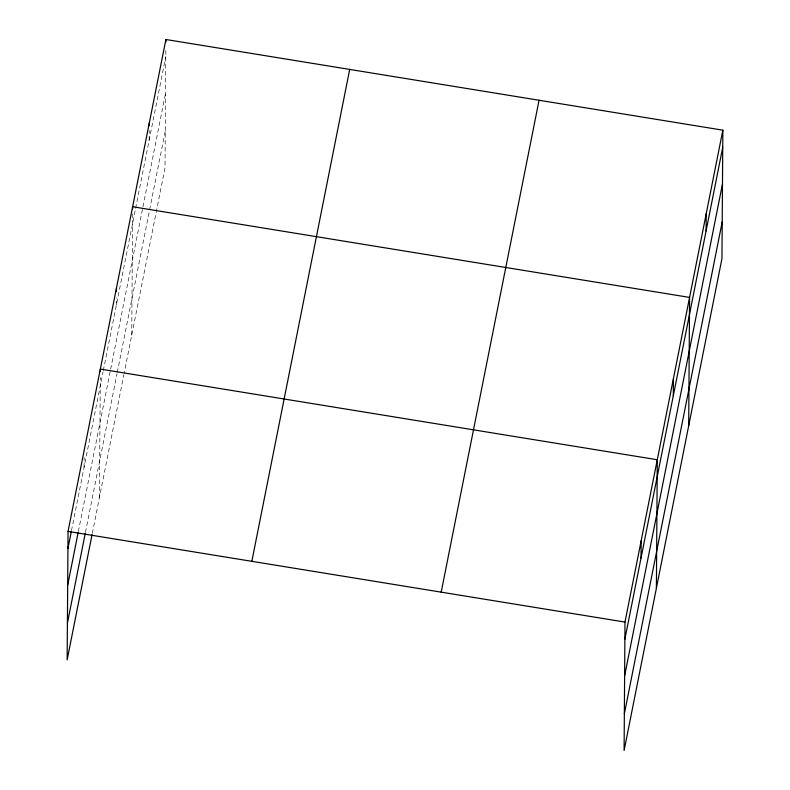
<?xml version="1.0" encoding="UTF-8"?>
<svg xmlns="http://www.w3.org/2000/svg" width="790" height="790" viewBox="0 0 790 790"><rect width="100%" height="100%" fill="white"/><g stroke="black" fill="none" stroke-linecap="round" stroke-linejoin="round"><path stroke-width="0.59" stroke-dasharray="3.95 2.96" d="M84.076 467.364L84.135 457.578M99.441 497.503L100.281 377.64M116.367 305.029L116.416 297.692M131.733 335.167L132.592 212.866M149.152 140.245L149.221 130.459M165.831 50.511L165.011 167.924L124.139 373.364M71.485 530.623L103.065 371.873M103.302 370.678L135.367 209.538M135.603 208.343L165.781 56.623M78.358 531.542L110.412 370.411M110.649 369.216L142.714 208.037M142.951 206.842L165.525 93.348M85.448 532.381L117.029 373.64M117.266 372.446L165.268 131.199M92.321 533.309L123.902 374.559"/><path stroke-width="1.19" d="M722.85 130.172L624.989 622.076L624.1 750.5L721.951 258.597L722.85 130.172L165.9 39.5L68.049 531.403L67.15 659.828L92.084 534.504M100.32 371.517L100.34 369.078L657.29 459.75L656.391 588.175M116.456 291.579L116.486 287.916M132.611 209.192L132.631 206.743L689.581 297.415L688.683 425.84M149.251 125.57L149.27 123.122M165.89 41.949L165.9 39.5M641.016 558.036L641.144 540.913M673.317 395.701L673.436 378.588M706.092 230.917L706.221 213.794M67.92 548.527L71.248 531.818M67.663 585.252L78.111 532.737M67.407 623.103L85.211 533.576M251.842 561.325L349.694 69.421M441.195 592.154L539.057 100.251M624.87 639.199L722.731 147.296M624.614 675.924L722.475 184.021M624.357 713.775L722.208 221.862M68.049 531.403L624.989 622.076"/></g></svg>
